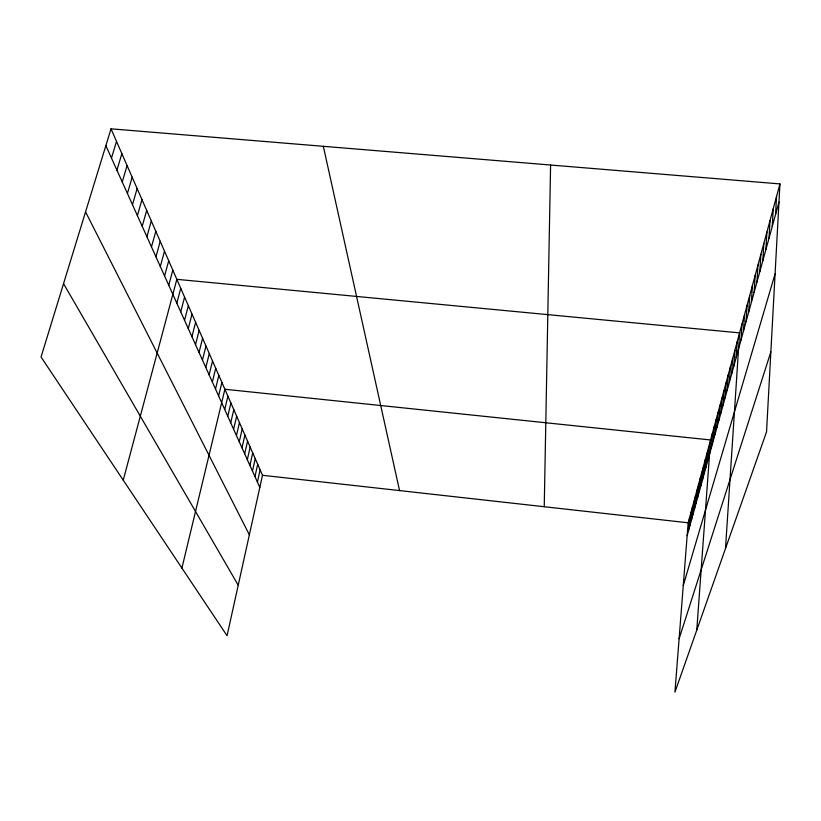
<?xml version="1.0" encoding="UTF-8"?>
<svg xmlns="http://www.w3.org/2000/svg" width="821" height="821" viewBox="0 0 821 821"><rect width="100%" height="100%" fill="white"/><g stroke="black" fill="none" stroke-linecap="round" stroke-linejoin="round"><path stroke-width="1.23" d="M544.241 506.721L550.593 165.021M779.95 183.914L766.537 431.908L674.934 692.175L688.162 522.792L779.95 183.914L111.02 128.825L41.05 357.012L227.058 635.731L262.504 475.287L111.02 128.825M772.243 226.504L773.249 208.667M775.558 214.466L776.553 196.455M765.88 249.615L766.896 232.107M769.02 238.213L770.026 220.541M759.846 271.535L760.872 254.336M762.832 260.719L763.848 243.365M754.119 292.348L755.156 275.456M756.952 282.075L757.978 265.029M748.68 312.124L749.717 295.539M751.369 302.354L752.405 285.616M740.994 340.038L742.04 323.874M743.498 330.955L744.534 314.659M746.053 321.658L747.1 305.207M736.17 357.556L737.217 341.68M725.507 548.469L739.598 332.885L176.833 279.335L123.242 480.172M729.346 382.37L730.392 366.895M731.562 374.294L732.619 358.674M733.841 366.022L734.887 350.28M722.952 405.574L724.009 390.468M725.035 398.011L726.082 382.781M727.17 390.273L728.217 374.92M715.06 434.247L716.107 419.634M716.969 427.3L718.016 412.573M718.929 420.208L719.976 405.358M720.92 412.973L721.967 397.99M696.762 630.159L710.596 439.964L224.892 389.257L181.913 568.091M711.355 447.712L712.402 433.324M713.192 441.051L714.229 426.551M702.519 479.803L703.556 465.979M704.233 473.604L705.26 459.668M705.968 467.282L707.004 453.233M707.743 460.827L708.78 446.665M694.484 509.02L695.5 495.73M696.023 503.406L697.05 490.004M697.604 497.67L698.63 484.174M699.215 491.83L700.241 478.222M700.847 485.878L701.883 472.167M688.573 530.469L689.578 517.569M690.009 525.255L691.015 512.263M691.477 519.95L692.483 506.855M692.965 514.531L693.971 501.344M257.414 482.081L260.124 469.848M252.458 471.08L255.239 458.662M254.951 476.621L257.702 464.306M249.912 465.425L252.735 452.925M244.679 453.808L247.573 441.123M247.316 459.668L250.179 447.076M241.99 447.835L244.925 435.068M239.25 441.749L242.226 428.89M236.458 435.551L239.465 422.599M233.605 429.239L236.664 416.185M227.756 416.226L230.896 402.978M230.711 422.794L233.811 409.648M224.738 409.535L227.92 396.184M218.612 395.948L221.896 382.391M215.513 389.051L218.838 375.402M212.341 382.022L215.718 368.27M209.119 374.848L212.536 360.994M205.814 367.531L209.293 353.574M202.459 360.06L205.979 346M199.021 352.445L202.602 338.262M195.511 344.656L199.144 330.37M191.94 336.713L195.624 322.314M188.276 328.595L192.022 314.084M184.54 320.303L188.348 305.679M180.723 311.826L184.592 297.089M176.823 303.165L180.753 288.304M168.757 285.246L172.821 270.15M164.58 275.979L168.716 260.77M160.311 266.507L164.518 251.164M155.949 256.799L160.218 241.343M687.167 535.59L778.965 202.089M151.475 246.864L155.826 231.286M146.887 236.705L151.321 220.982M142.197 226.278L146.702 210.433M137.394 215.615L141.982 199.636M132.468 204.675L137.138 188.563M127.419 193.458L132.181 177.213M683.267 585.558L775.086 273.886M122.237 181.954L127.091 165.575M116.921 170.163L121.877 153.64M111.471 158.053L116.52 141.397M679.1 638.769L770.857 351.911M262.504 475.287L688.162 522.792M63.545 283.656L238.223 585.209M85.558 211.88L249.358 534.82M105.868 145.625L259.826 487.438M323.33 146.302L399.55 490.578"/></g></svg>
